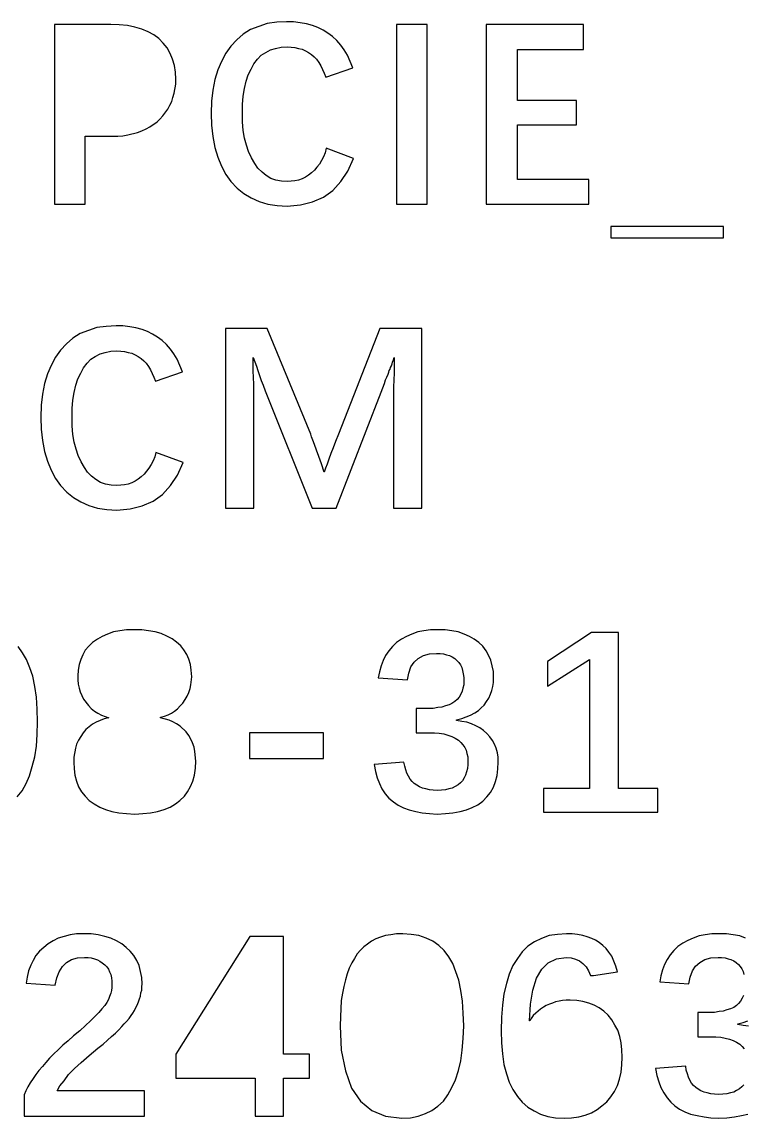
# Model space of a CAD drawing. Extents: x 48 to 223, y -90 to 79.
# Drawn here: x 89.31 to 107.04, y -89.19 to -62.22 of the extents above; entities that cross this region are included whole.
import ezdxf

# ---------------------------------------------------------------- set-up
doc = ezdxf.new("R2010")
doc.units = 0
doc.header["$MEASUREMENT"] = 0
doc.layers.get('0').update_dxf_attribs({"linetype": 'CONTINUOUS'})

msp = doc.modelspace()

# ---------------------------------------------------------------- linework, layer by layer
for points in [[(91.49, -62.28), (90.11, -62.28), (90.11, -62.28), (90.11, -66.7), (90.11, -66.7), (90.86, -66.7), (90.86, -66.7), (90.86, -65.03), (90.86, -65.03), (91.66, -65.03), (91.66, -65.03), (91.79, -65.02), (91.79, -65.02), (91.91, -65), (91.91, -65), (92.15, -64.94), (92.15, -64.94), (92.25, -64.9), (92.25, -64.9), (92.36, -64.85), (92.36, -64.85), (92.45, -64.8), (92.45, -64.8), (92.63, -64.68), (92.63, -64.68), (92.7, -64.61), (92.7, -64.61), (92.77, -64.53), (92.77, -64.53), (92.89, -64.37), (92.89, -64.37), (92.94, -64.27), (92.94, -64.27), (92.99, -64.18), (92.99, -64.18), (93.02, -64.08), (93.02, -64.08), (93.05, -63.97), (93.05, -63.97), (93.09, -63.75), (93.09, -63.75), (93.09, -63.63), (93.09, -63.63), (93.08, -63.46), (93.08, -63.46), (93.06, -63.29), (93.06, -63.29), (93.01, -63.14), (93.01, -63.14), (92.95, -63), (92.95, -63), (92.88, -62.86), (92.88, -62.86), (92.78, -62.74), (92.78, -62.74), (92.67, -62.63), (92.67, -62.63), (92.55, -62.54), (92.55, -62.54), (92.41, -62.46), (92.41, -62.46), (92.25, -62.4), (92.25, -62.4), (92.08, -62.35), (92.08, -62.35), (91.9, -62.31), (91.9, -62.31), (91.7, -62.29), (91.7, -62.29), (91.49, -62.28)], [(95.58, -66.74), (95.83, -66.75), (95.83, -66.75), (96.16, -66.72), (96.16, -66.72), (96.45, -66.65), (96.45, -66.65), (96.72, -66.53), (96.72, -66.53), (96.95, -66.37), (96.95, -66.37), (97.15, -66.15), (97.15, -66.15), (97.32, -65.89), (97.32, -65.89), (97.46, -65.58), (97.46, -65.58), (96.79, -65.33), (96.79, -65.33), (96.76, -65.44), (96.76, -65.44), (96.72, -65.54), (96.72, -65.54), (96.67, -65.63), (96.67, -65.63), (96.62, -65.72), (96.62, -65.72), (96.56, -65.79), (96.56, -65.79), (96.5, -65.87), (96.5, -65.87), (96.43, -65.93), (96.43, -65.93), (96.35, -65.99), (96.35, -65.99), (96.28, -66.04), (96.28, -66.04), (96.2, -66.08), (96.2, -66.08), (96.11, -66.11), (96.11, -66.11), (96.02, -66.13), (96.02, -66.13), (95.93, -66.14), (95.93, -66.14), (95.83, -66.15), (95.83, -66.15), (95.69, -66.14), (95.69, -66.14), (95.55, -66.11), (95.55, -66.11), (95.43, -66.07), (95.43, -66.07), (95.31, -66), (95.31, -66), (95.21, -65.92), (95.21, -65.92), (95.11, -65.82), (95.11, -65.82), (95.03, -65.7), (95.03, -65.7), (94.95, -65.56), (94.95, -65.56), (94.88, -65.41), (94.88, -65.41), (94.83, -65.25), (94.83, -65.25), (94.78, -65.08), (94.78, -65.08), (94.75, -64.89), (94.75, -64.89), (94.73, -64.68), (94.73, -64.68), (94.73, -64.47), (94.73, -64.47), (94.73, -64.25), (94.73, -64.25), (94.75, -64.05), (94.75, -64.05), (94.78, -63.86), (94.78, -63.86), (94.82, -63.68), (94.82, -63.68), (94.87, -63.52), (94.87, -63.52), (94.94, -63.38), (94.94, -63.38), (95.01, -63.25), (95.01, -63.25), (95.1, -63.14), (95.1, -63.14), (95.19, -63.04), (95.19, -63.04), (95.3, -62.97), (95.3, -62.97), (95.42, -62.91), (95.42, -62.91), (95.54, -62.87), (95.54, -62.87), (95.68, -62.84), (95.68, -62.84), (95.83, -62.83), (95.83, -62.83), (95.93, -62.84), (95.93, -62.84), (96.02, -62.85), (96.02, -62.85), (96.11, -62.87), (96.11, -62.87), (96.2, -62.89), (96.2, -62.89), (96.28, -62.93), (96.28, -62.93), (96.35, -62.97), (96.35, -62.97), (96.43, -63.02), (96.43, -63.02), (96.49, -63.08), (96.49, -63.08), (96.55, -63.14), (96.55, -63.14), (96.61, -63.22), (96.61, -63.22), (96.66, -63.3), (96.66, -63.3), (96.7, -63.39), (96.7, -63.39), (96.74, -63.48), (96.74, -63.48), (96.78, -63.58), (96.78, -63.58), (97.44, -63.35), (97.44, -63.35), (97.38, -63.19), (97.38, -63.19), (97.31, -63.04), (97.31, -63.04), (97.23, -62.91), (97.23, -62.91), (97.15, -62.79), (97.15, -62.79), (97.05, -62.68), (97.05, -62.68), (96.94, -62.58), (96.94, -62.58), (96.83, -62.5), (96.83, -62.5), (96.71, -62.42), (96.71, -62.42), (96.58, -62.36), (96.58, -62.36), (96.45, -62.31), (96.45, -62.31), (96.3, -62.27), (96.3, -62.27), (96.15, -62.24), (96.15, -62.24), (95.98, -62.22), (95.98, -62.22), (95.81, -62.22), (95.81, -62.22), (95.57, -62.23), (95.57, -62.23), (95.34, -62.26), (95.34, -62.26), (95.13, -62.33), (95.13, -62.33), (94.93, -62.41), (94.93, -62.41), (94.75, -62.52), (94.75, -62.52), (94.59, -62.66), (94.59, -62.66), (94.44, -62.82), (94.44, -62.82), (94.32, -62.99), (94.32, -62.99), (94.21, -63.19), (94.21, -63.19), (94.12, -63.4), (94.12, -63.4), (94.05, -63.64), (94.05, -63.64), (94, -63.9), (94, -63.9), (93.97, -64.17), (93.97, -64.17), (93.96, -64.47), (93.96, -64.47), (93.97, -64.76), (93.97, -64.76), (94, -65.04), (94, -65.04), (94.05, -65.31), (94.05, -65.31), (94.12, -65.55), (94.12, -65.55), (94.21, -65.77), (94.21, -65.77), (94.32, -65.97), (94.32, -65.97), (94.44, -66.15), (94.44, -66.15), (94.6, -66.31), (94.6, -66.31), (94.76, -66.44), (94.76, -66.44), (94.94, -66.55), (94.94, -66.55), (95.14, -66.64), (95.14, -66.64), (95.35, -66.7), (95.35, -66.7), (95.58, -66.74)], [(98.52, -66.7), (99.27, -66.7), (99.27, -66.7), (99.27, -62.28), (99.27, -62.28), (98.52, -62.28), (98.52, -62.28), (98.52, -66.7)], [(100.72, -66.7), (103.25, -66.7), (103.25, -66.7), (103.25, -66.1), (103.25, -66.1), (101.49, -66.1), (101.49, -66.1), (101.49, -64.75), (101.49, -64.75), (102.94, -64.75), (102.94, -64.75), (102.94, -64.15), (102.94, -64.15), (101.49, -64.15), (101.49, -64.15), (101.49, -62.9), (101.49, -62.9), (103.12, -62.9), (103.12, -62.9), (103.12, -62.28), (103.12, -62.28), (100.72, -62.28), (100.72, -62.28), (100.72, -66.7)], [(103.79, -67.25), (103.79, -67.53), (103.79, -67.53), (106.56, -67.53), (106.56, -67.53), (106.56, -67.25), (106.56, -67.25), (103.79, -67.25)], [(91.39, -74.22), (91.64, -74.23), (91.64, -74.23), (91.97, -74.2), (91.97, -74.2), (92.26, -74.13), (92.26, -74.13), (92.53, -74.01), (92.53, -74.01), (92.76, -73.85), (92.76, -73.85), (92.96, -73.63), (92.96, -73.63), (93.13, -73.37), (93.13, -73.37), (93.27, -73.06), (93.27, -73.06), (92.6, -72.81), (92.6, -72.81), (92.57, -72.92), (92.57, -72.92), (92.53, -73.02), (92.53, -73.02), (92.48, -73.11), (92.48, -73.11), (92.43, -73.2), (92.43, -73.2), (92.37, -73.27), (92.37, -73.27), (92.31, -73.35), (92.31, -73.35), (92.24, -73.41), (92.24, -73.41), (92.16, -73.47), (92.16, -73.47), (92.09, -73.52), (92.09, -73.52), (92.01, -73.56), (92.01, -73.56), (91.92, -73.59), (91.92, -73.59), (91.83, -73.61), (91.83, -73.61), (91.74, -73.62), (91.74, -73.62), (91.64, -73.63), (91.64, -73.63), (91.5, -73.62), (91.5, -73.62), (91.36, -73.59), (91.36, -73.59), (91.24, -73.55), (91.24, -73.55), (91.12, -73.48), (91.12, -73.48), (91.02, -73.4), (91.02, -73.4), (90.92, -73.3), (90.92, -73.3), (90.84, -73.18), (90.84, -73.18), (90.76, -73.04), (90.76, -73.04), (90.69, -72.89), (90.69, -72.89), (90.64, -72.73), (90.64, -72.73), (90.59, -72.56), (90.59, -72.56), (90.56, -72.37), (90.56, -72.37), (90.54, -72.16), (90.54, -72.16), (90.54, -71.95), (90.54, -71.95), (90.54, -71.73), (90.54, -71.73), (90.56, -71.53), (90.56, -71.53), (90.59, -71.34), (90.59, -71.34), (90.63, -71.16), (90.63, -71.16), (90.68, -71), (90.68, -71), (90.75, -70.86), (90.75, -70.86), (90.82, -70.73), (90.82, -70.73), (90.91, -70.62), (90.91, -70.62), (91, -70.52), (91, -70.52), (91.11, -70.45), (91.11, -70.45), (91.23, -70.39), (91.23, -70.39), (91.35, -70.35), (91.35, -70.35), (91.49, -70.32), (91.49, -70.32), (91.64, -70.31), (91.64, -70.31), (91.74, -70.32), (91.74, -70.32), (91.83, -70.33), (91.83, -70.33), (91.92, -70.35), (91.92, -70.35), (92.01, -70.37), (92.01, -70.37), (92.09, -70.41), (92.09, -70.41), (92.16, -70.45), (92.16, -70.45), (92.24, -70.5), (92.24, -70.5), (92.3, -70.56), (92.3, -70.56), (92.36, -70.62), (92.36, -70.62), (92.42, -70.7), (92.42, -70.7), (92.47, -70.78), (92.47, -70.78), (92.51, -70.87), (92.51, -70.87), (92.55, -70.96), (92.55, -70.96), (92.59, -71.06), (92.59, -71.06), (93.25, -70.83), (93.25, -70.83), (93.19, -70.67), (93.19, -70.67), (93.12, -70.52), (93.12, -70.52), (93.04, -70.39), (93.04, -70.39), (92.96, -70.27), (92.96, -70.27), (92.86, -70.16), (92.86, -70.16), (92.75, -70.06), (92.75, -70.06), (92.64, -69.98), (92.64, -69.98), (92.52, -69.9), (92.52, -69.9), (92.39, -69.84), (92.39, -69.84), (92.26, -69.79), (92.26, -69.79), (92.11, -69.75), (92.11, -69.75), (91.96, -69.72), (91.96, -69.72), (91.79, -69.7), (91.79, -69.7), (91.62, -69.7), (91.62, -69.7), (91.38, -69.71), (91.38, -69.71), (91.15, -69.74), (91.15, -69.74), (90.94, -69.81), (90.94, -69.81), (90.74, -69.89), (90.74, -69.89), (90.56, -70), (90.56, -70), (90.4, -70.14), (90.4, -70.14), (90.25, -70.3), (90.25, -70.3), (90.13, -70.47), (90.13, -70.47), (90.02, -70.67), (90.02, -70.67), (89.93, -70.88), (89.93, -70.88), (89.86, -71.12), (89.86, -71.12), (89.81, -71.38), (89.81, -71.38), (89.78, -71.65), (89.78, -71.65), (89.77, -71.95), (89.77, -71.95), (89.78, -72.24), (89.78, -72.24), (89.81, -72.52), (89.81, -72.52), (89.86, -72.79), (89.86, -72.79), (89.93, -73.03), (89.93, -73.03), (90.02, -73.25), (90.02, -73.25), (90.13, -73.45), (90.13, -73.45), (90.25, -73.63), (90.25, -73.63), (90.41, -73.79), (90.41, -73.79), (90.57, -73.92), (90.57, -73.92), (90.75, -74.03), (90.75, -74.03), (90.95, -74.12), (90.95, -74.12), (91.16, -74.18), (91.16, -74.18), (91.39, -74.22)], [(96.41, -72.36), (95.34, -69.76), (95.34, -69.76), (94.31, -69.76), (94.31, -69.76), (94.31, -74.18), (94.31, -74.18), (95.01, -74.18), (95.01, -74.18), (95.01, -71.25), (95.01, -71.25), (95.01, -71.19), (95.01, -71.19), (95.01, -71.13), (95.01, -71.13), (95.01, -71.08), (95.01, -71.08), (95, -71.02), (95, -71.02), (95, -70.97), (95, -70.97), (95, -70.91), (95, -70.91), (94.99, -70.86), (94.99, -70.86), (94.99, -70.81), (94.99, -70.81), (94.99, -70.75), (94.99, -70.75), (94.99, -70.69), (94.99, -70.69), (94.99, -70.64), (94.99, -70.64), (94.99, -70.58), (94.99, -70.58), (94.99, -70.53), (94.99, -70.53), (94.99, -70.48), (94.99, -70.48), (95.03, -70.58), (95.03, -70.58), (95.07, -70.69), (95.07, -70.69), (95.11, -70.8), (95.11, -70.8), (95.15, -70.92), (95.15, -70.92), (95.19, -71.04), (95.19, -71.04), (95.24, -71.16), (95.24, -71.16), (95.29, -71.3), (95.29, -71.3), (96.44, -74.18), (96.44, -74.18), (97.03, -74.18), (97.03, -74.18), (98.14, -71.33), (98.14, -71.33), (98.18, -71.22), (98.18, -71.22), (98.22, -71.12), (98.22, -71.12), (98.25, -71.03), (98.25, -71.03), (98.28, -70.96), (98.28, -70.96), (98.31, -70.89), (98.31, -70.89), (98.33, -70.84), (98.33, -70.84), (98.34, -70.8), (98.34, -70.8), (98.36, -70.76), (98.36, -70.76), (98.37, -70.72), (98.37, -70.72), (98.39, -70.68), (98.39, -70.68), (98.41, -70.63), (98.41, -70.63), (98.42, -70.59), (98.42, -70.59), (98.44, -70.53), (98.44, -70.53), (98.46, -70.48), (98.46, -70.48), (98.46, -70.53), (98.46, -70.53), (98.46, -70.58), (98.46, -70.58), (98.46, -70.64), (98.46, -70.64), (98.46, -70.69), (98.46, -70.69), (98.46, -70.75), (98.46, -70.75), (98.46, -70.81), (98.46, -70.81), (98.46, -70.86), (98.46, -70.86), (98.46, -70.92), (98.46, -70.92), (98.45, -70.97), (98.45, -70.97), (98.45, -71.03), (98.45, -71.03), (98.45, -71.09), (98.45, -71.09), (98.44, -71.14), (98.44, -71.14), (98.44, -71.19), (98.44, -71.19), (98.44, -71.25), (98.44, -71.25), (98.44, -74.18), (98.44, -74.18), (99.14, -74.18), (99.14, -74.18), (99.14, -69.76), (99.14, -69.76), (98.11, -69.76), (98.11, -69.76), (97.09, -72.36), (97.09, -72.36), (97.02, -72.54), (97.02, -72.54), (96.96, -72.7), (96.96, -72.7), (96.9, -72.84), (96.9, -72.84), (96.85, -72.98), (96.85, -72.98), (96.81, -73.1), (96.81, -73.1), (96.77, -73.2), (96.77, -73.2), (96.74, -73.3), (96.74, -73.3), (96.67, -73.09), (96.67, -73.09), (96.61, -72.91), (96.61, -72.91), (96.55, -72.76), (96.55, -72.76), (96.5, -72.62), (96.5, -72.62), (96.46, -72.51), (96.46, -72.51), (96.43, -72.43), (96.43, -72.43), (96.41, -72.36)], [(92.25, -77.18), (91.88, -77.18), (91.88, -77.18), (91.71, -77.2), (91.71, -77.2), (91.56, -77.23), (91.56, -77.23), (91.41, -77.28), (91.41, -77.28), (91.28, -77.34), (91.28, -77.34), (91.16, -77.41), (91.16, -77.41), (91.04, -77.49), (91.04, -77.49), (90.95, -77.58), (90.95, -77.58), (90.86, -77.68), (90.86, -77.68), (90.8, -77.79), (90.8, -77.79), (90.75, -77.91), (90.75, -77.91), (90.71, -78.03), (90.71, -78.03), (90.69, -78.17), (90.69, -78.17), (90.68, -78.31), (90.68, -78.31), (90.68, -78.41), (90.68, -78.41), (90.69, -78.51), (90.69, -78.51), (90.71, -78.61), (90.71, -78.61), (90.74, -78.7), (90.74, -78.7), (90.82, -78.88), (90.82, -78.88), (90.94, -79.04), (90.94, -79.04), (91.01, -79.11), (91.01, -79.11), (91.09, -79.18), (91.09, -79.18), (91.17, -79.23), (91.17, -79.23), (91.26, -79.28), (91.26, -79.28), (91.44, -79.34), (91.44, -79.34), (91.33, -79.37), (91.33, -79.37), (91.13, -79.45), (91.13, -79.45), (91.04, -79.5), (91.04, -79.5), (90.96, -79.56), (90.96, -79.56), (90.88, -79.63), (90.88, -79.63), (90.81, -79.71), (90.81, -79.71), (90.75, -79.8), (90.75, -79.8), (90.7, -79.89), (90.7, -79.89), (90.65, -79.99), (90.65, -79.99), (90.62, -80.09), (90.62, -80.09), (90.58, -80.31), (90.58, -80.31), (90.58, -80.43), (90.58, -80.43), (90.59, -80.6), (90.59, -80.6), (90.61, -80.75), (90.61, -80.75), (90.65, -80.9), (90.65, -80.9), (90.7, -81.04), (90.7, -81.04), (90.77, -81.16), (90.77, -81.16), (90.86, -81.27), (90.86, -81.27), (90.96, -81.38), (90.96, -81.38), (91.08, -81.46), (91.08, -81.46), (91.22, -81.54), (91.22, -81.54), (91.36, -81.6), (91.36, -81.6), (91.52, -81.65), (91.52, -81.65), (91.69, -81.68), (91.69, -81.68), (91.88, -81.7), (91.88, -81.7), (92.08, -81.71), (92.08, -81.71), (92.28, -81.7), (92.28, -81.7), (92.47, -81.68), (92.47, -81.68), (92.64, -81.65), (92.64, -81.65), (92.8, -81.6), (92.8, -81.6), (92.95, -81.54), (92.95, -81.54), (93.08, -81.46), (93.08, -81.46), (93.19, -81.38), (93.19, -81.38), (93.3, -81.27), (93.3, -81.27), (93.38, -81.16), (93.38, -81.16), (93.45, -81.03), (93.45, -81.03), (93.51, -80.9), (93.51, -80.9), (93.55, -80.75), (93.55, -80.75), (93.57, -80.58), (93.57, -80.58), (93.58, -80.41), (93.58, -80.41), (93.56, -80.17), (93.56, -80.17), (93.54, -80.06), (93.54, -80.06), (93.5, -79.96), (93.5, -79.96), (93.46, -79.87), (93.46, -79.87), (93.41, -79.78), (93.41, -79.78), (93.34, -79.69), (93.34, -79.69), (93.2, -79.55), (93.2, -79.55), (93.11, -79.49), (93.11, -79.49), (93.02, -79.44), (93.02, -79.44), (92.93, -79.4), (92.93, -79.4), (92.71, -79.34), (92.71, -79.34), (92.71, -79.33), (92.71, -79.33), (92.81, -79.3), (92.81, -79.3), (92.9, -79.27), (92.9, -79.27), (92.98, -79.23), (92.98, -79.23), (93.06, -79.18), (93.06, -79.18), (93.13, -79.12), (93.13, -79.12), (93.2, -79.05), (93.2, -79.05), (93.26, -78.98), (93.26, -78.98), (93.32, -78.89), (93.32, -78.89), (93.37, -78.81), (93.37, -78.81), (93.41, -78.72), (93.41, -78.72), (93.44, -78.62), (93.44, -78.62), (93.46, -78.53), (93.46, -78.53), (93.48, -78.33), (93.48, -78.33), (93.47, -78.17), (93.47, -78.17), (93.45, -78.03), (93.45, -78.03), (93.41, -77.9), (93.41, -77.9), (93.36, -77.78), (93.36, -77.78), (93.29, -77.67), (93.29, -77.67), (93.21, -77.57), (93.21, -77.57), (93.11, -77.48), (93.11, -77.48), (93, -77.4), (93, -77.4), (92.87, -77.33), (92.87, -77.33), (92.73, -77.27), (92.73, -77.27), (92.58, -77.23), (92.58, -77.23), (92.42, -77.2), (92.42, -77.2), (92.25, -77.18)], [(101.01, -80.6), (101.02, -80.43), (101.02, -80.43), (101.02, -80.31), (101.02, -80.31), (101, -80.2), (101, -80.2), (100.97, -80.09), (100.97, -80.09), (100.93, -79.99), (100.93, -79.99), (100.88, -79.9), (100.88, -79.9), (100.81, -79.81), (100.81, -79.81), (100.74, -79.73), (100.74, -79.73), (100.66, -79.65), (100.66, -79.65), (100.57, -79.59), (100.57, -79.59), (100.47, -79.54), (100.47, -79.54), (100.36, -79.49), (100.36, -79.49), (100.25, -79.45), (100.25, -79.45), (100.12, -79.43), (100.12, -79.43), (99.99, -79.41), (99.99, -79.41), (99.99, -79.39), (99.99, -79.39), (100.12, -79.36), (100.12, -79.36), (100.23, -79.32), (100.23, -79.32), (100.34, -79.28), (100.34, -79.28), (100.44, -79.22), (100.44, -79.22), (100.53, -79.16), (100.53, -79.16), (100.6, -79.1), (100.6, -79.1), (100.67, -79.03), (100.67, -79.03), (100.73, -78.94), (100.73, -78.94), (100.79, -78.86), (100.79, -78.86), (100.83, -78.76), (100.83, -78.76), (100.86, -78.67), (100.86, -78.67), (100.89, -78.57), (100.89, -78.57), (100.9, -78.47), (100.9, -78.47), (100.9, -78.36), (100.9, -78.36), (100.9, -78.2), (100.9, -78.2), (100.87, -78.06), (100.87, -78.06), (100.84, -77.92), (100.84, -77.92), (100.78, -77.8), (100.78, -77.8), (100.72, -77.69), (100.72, -77.69), (100.64, -77.58), (100.64, -77.58), (100.54, -77.49), (100.54, -77.49), (100.43, -77.41), (100.43, -77.41), (100.31, -77.34), (100.31, -77.34), (100.18, -77.28), (100.18, -77.28), (100.03, -77.23), (100.03, -77.23), (99.88, -77.2), (99.88, -77.2), (99.71, -77.18), (99.71, -77.18), (99.52, -77.18), (99.52, -77.18), (99.35, -77.18), (99.35, -77.18), (99.19, -77.2), (99.19, -77.2), (99.04, -77.23), (99.04, -77.23), (98.89, -77.28), (98.89, -77.28), (98.76, -77.34), (98.76, -77.34), (98.64, -77.41), (98.64, -77.41), (98.52, -77.49), (98.52, -77.49), (98.42, -77.59), (98.42, -77.59), (98.33, -77.69), (98.33, -77.69), (98.25, -77.81), (98.25, -77.81), (98.19, -77.93), (98.19, -77.93), (98.14, -78.06), (98.14, -78.06), (98.1, -78.21), (98.1, -78.21), (98.07, -78.36), (98.07, -78.36), (98.79, -78.41), (98.79, -78.41), (98.82, -78.24), (98.82, -78.24), (98.87, -78.09), (98.87, -78.09), (98.95, -77.97), (98.95, -77.97), (99.05, -77.88), (99.05, -77.88), (99.18, -77.81), (99.18, -77.81), (99.33, -77.77), (99.33, -77.77), (99.5, -77.76), (99.5, -77.76), (99.59, -77.76), (99.59, -77.76), (99.67, -77.77), (99.67, -77.77), (99.75, -77.79), (99.75, -77.79), (99.82, -77.81), (99.82, -77.81), (99.89, -77.84), (99.89, -77.84), (99.95, -77.88), (99.95, -77.88), (100, -77.93), (100, -77.93), (100.05, -77.98), (100.05, -77.98), (100.09, -78.04), (100.09, -78.04), (100.12, -78.1), (100.12, -78.1), (100.14, -78.18), (100.14, -78.18), (100.16, -78.26), (100.16, -78.26), (100.17, -78.35), (100.17, -78.35), (100.17, -78.44), (100.17, -78.44), (100.17, -78.53), (100.17, -78.53), (100.15, -78.61), (100.15, -78.61), (100.13, -78.69), (100.13, -78.69), (100.1, -78.76), (100.1, -78.76), (100.06, -78.83), (100.06, -78.83), (100.01, -78.89), (100.01, -78.89), (99.95, -78.94), (99.95, -78.94), (99.88, -78.99), (99.88, -78.99), (99.81, -79.02), (99.81, -79.02), (99.72, -79.05), (99.72, -79.05), (99.63, -79.08), (99.63, -79.08), (99.53, -79.09), (99.53, -79.09), (99.42, -79.11), (99.42, -79.11), (99.3, -79.11), (99.3, -79.11), (99, -79.11), (99, -79.11), (99, -79.71), (99, -79.71), (99.32, -79.71), (99.32, -79.71), (99.45, -79.71), (99.45, -79.71), (99.57, -79.72), (99.57, -79.72), (99.68, -79.74), (99.68, -79.74), (99.78, -79.77), (99.78, -79.77), (99.88, -79.8), (99.88, -79.8), (99.96, -79.84), (99.96, -79.84), (100.04, -79.89), (100.04, -79.89), (100.1, -79.95), (100.1, -79.95), (100.15, -80.01), (100.15, -80.01), (100.2, -80.07), (100.2, -80.07), (100.23, -80.14), (100.23, -80.14), (100.25, -80.22), (100.25, -80.22), (100.27, -80.3), (100.27, -80.3), (100.27, -80.39), (100.27, -80.39), (100.27, -80.49), (100.27, -80.49), (100.26, -80.59), (100.26, -80.59), (100.24, -80.67), (100.24, -80.67), (100.21, -80.75), (100.21, -80.75), (100.18, -80.82), (100.18, -80.82), (100.14, -80.89), (100.14, -80.89), (100.09, -80.94), (100.09, -80.94), (100.03, -80.99), (100.03, -80.99), (99.96, -81.03), (99.96, -81.03), (99.89, -81.07), (99.89, -81.07), (99.8, -81.09), (99.8, -81.09), (99.72, -81.11), (99.72, -81.11), (99.62, -81.12), (99.62, -81.12), (99.52, -81.13), (99.52, -81.13), (99.42, -81.12), (99.42, -81.12), (99.33, -81.11), (99.33, -81.11), (99.24, -81.09), (99.24, -81.09), (99.16, -81.07), (99.16, -81.07), (99.08, -81.04), (99.08, -81.04), (99.02, -81), (99.02, -81), (98.95, -80.96), (98.95, -80.96), (98.9, -80.91), (98.9, -80.91), (98.85, -80.85), (98.85, -80.85), (98.81, -80.78), (98.81, -80.78), (98.77, -80.7), (98.77, -80.7), (98.75, -80.62), (98.75, -80.62), (98.72, -80.53), (98.72, -80.53), (98.7, -80.43), (98.7, -80.43), (97.97, -80.49), (97.97, -80.49), (98, -80.66), (98, -80.66), (98.04, -80.82), (98.04, -80.82), (98.1, -80.96), (98.1, -80.96), (98.16, -81.09), (98.16, -81.09), (98.24, -81.21), (98.24, -81.21), (98.33, -81.32), (98.33, -81.32), (98.44, -81.41), (98.44, -81.41), (98.56, -81.49), (98.56, -81.49), (98.69, -81.56), (98.69, -81.56), (98.83, -81.61), (98.83, -81.61), (98.99, -81.65), (98.99, -81.65), (99.15, -81.68), (99.15, -81.68), (99.33, -81.7), (99.33, -81.7), (99.52, -81.71), (99.52, -81.71), (99.72, -81.7), (99.72, -81.7), (99.9, -81.68), (99.9, -81.68), (100.08, -81.65), (100.08, -81.65), (100.24, -81.61), (100.24, -81.61), (100.38, -81.55), (100.38, -81.55), (100.52, -81.48), (100.52, -81.48), (100.64, -81.39), (100.64, -81.39), (100.74, -81.29), (100.74, -81.29), (100.83, -81.18), (100.83, -81.18), (100.9, -81.05), (100.9, -81.05), (100.95, -80.91), (100.95, -80.91), (100.99, -80.76), (100.99, -80.76), (101.01, -80.6)], [(103.26, -81.08), (102.13, -81.08), (102.13, -81.08), (102.13, -81.66), (102.13, -81.66), (104.94, -81.66), (104.94, -81.66), (104.94, -81.08), (104.94, -81.08), (103.98, -81.08), (103.98, -81.08), (103.98, -77.24), (103.98, -77.24), (103.31, -77.24), (103.31, -77.24), (102.23, -77.96), (102.23, -77.96), (102.23, -78.56), (102.23, -78.56), (103.26, -77.91), (103.26, -77.91), (103.26, -81.08)], [(89.19, -81.29), (89.31, -81.14), (89.31, -81.14), (89.41, -80.96), (89.41, -80.96), (89.49, -80.77), (89.49, -80.77), (89.56, -80.54), (89.56, -80.54), (89.62, -80.3), (89.62, -80.3), (89.66, -80.04), (89.66, -80.04), (89.68, -79.75), (89.68, -79.75), (89.69, -79.44), (89.69, -79.44), (89.68, -79.13), (89.68, -79.13), (89.66, -78.83), (89.66, -78.83), (89.62, -78.57), (89.62, -78.57), (89.57, -78.32), (89.57, -78.32), (89.5, -78.11), (89.5, -78.11), (89.42, -77.91), (89.42, -77.91), (89.32, -77.74), (89.32, -77.74), (89.21, -77.59)], [(94.9, -79.71), (94.9, -80.34), (94.9, -80.34), (96.72, -80.34), (96.72, -80.34), (96.72, -79.71), (96.72, -79.71), (94.9, -79.71)], [(89.36, -88.62), (89.36, -89.14), (89.36, -89.14), (92.32, -89.14), (92.32, -89.14), (92.32, -88.52), (92.32, -88.52), (90.17, -88.52), (90.17, -88.52), (90.24, -88.4), (90.24, -88.4), (90.34, -88.27), (90.34, -88.27), (90.45, -88.12), (90.45, -88.12), (90.6, -87.97), (90.6, -87.97), (90.76, -87.82), (90.76, -87.82), (90.96, -87.65), (90.96, -87.65), (91.17, -87.47), (91.17, -87.47), (91.3, -87.37), (91.3, -87.37), (91.41, -87.27), (91.41, -87.27), (91.51, -87.18), (91.51, -87.18), (91.61, -87.1), (91.61, -87.1), (91.69, -87.02), (91.69, -87.02), (91.76, -86.94), (91.76, -86.94), (91.82, -86.87), (91.82, -86.87), (91.88, -86.81), (91.88, -86.81), (91.94, -86.74), (91.94, -86.74), (91.99, -86.67), (91.99, -86.67), (92.03, -86.61), (92.03, -86.61), (92.07, -86.54), (92.07, -86.54), (92.11, -86.47), (92.11, -86.47), (92.14, -86.41), (92.14, -86.41), (92.17, -86.33), (92.17, -86.33), (92.2, -86.26), (92.2, -86.26), (92.22, -86.19), (92.22, -86.19), (92.23, -86.11), (92.23, -86.11), (92.25, -86.04), (92.25, -86.04), (92.25, -85.96), (92.25, -85.96), (92.26, -85.89), (92.26, -85.89), (92.25, -85.73), (92.25, -85.73), (92.22, -85.58), (92.22, -85.58), (92.19, -85.44), (92.19, -85.44), (92.13, -85.31), (92.13, -85.31), (92.06, -85.19), (92.06, -85.19), (91.97, -85.08), (91.97, -85.08), (91.87, -84.99), (91.87, -84.99), (91.76, -84.9), (91.76, -84.9), (91.63, -84.83), (91.63, -84.83), (91.49, -84.76), (91.49, -84.76), (91.34, -84.72), (91.34, -84.72), (91.18, -84.68), (91.18, -84.68), (91.01, -84.66), (91.01, -84.66), (90.82, -84.66), (90.82, -84.66), (90.65, -84.66), (90.65, -84.66), (90.49, -84.68), (90.49, -84.68), (90.34, -84.72), (90.34, -84.72), (90.2, -84.76), (90.2, -84.76), (90.07, -84.83), (90.07, -84.83), (89.95, -84.9), (89.95, -84.9), (89.84, -84.99), (89.84, -84.99), (89.74, -85.08), (89.74, -85.08), (89.65, -85.19), (89.65, -85.19), (89.58, -85.31), (89.58, -85.31), (89.52, -85.43), (89.52, -85.43), (89.47, -85.57), (89.47, -85.57), (89.43, -85.72), (89.43, -85.72), (89.41, -85.87), (89.41, -85.87), (90.12, -85.92), (90.12, -85.92), (90.16, -85.74), (90.16, -85.74), (90.22, -85.59), (90.22, -85.59), (90.3, -85.46), (90.3, -85.46), (90.4, -85.36), (90.4, -85.36), (90.52, -85.29), (90.52, -85.29), (90.67, -85.25), (90.67, -85.25), (90.84, -85.24), (90.84, -85.24), (90.93, -85.24), (90.93, -85.24), (91.01, -85.25), (91.01, -85.25), (91.09, -85.27), (91.09, -85.27), (91.16, -85.3), (91.16, -85.3), (91.22, -85.33), (91.22, -85.33), (91.28, -85.37), (91.28, -85.37), (91.34, -85.42), (91.34, -85.42), (91.39, -85.47), (91.39, -85.47), (91.43, -85.53), (91.43, -85.53), (91.46, -85.59), (91.46, -85.59), (91.49, -85.66), (91.49, -85.66), (91.51, -85.74), (91.51, -85.74), (91.52, -85.82), (91.52, -85.82), (91.52, -85.91), (91.52, -85.91), (91.52, -85.98), (91.52, -85.98), (91.51, -86.05), (91.51, -86.05), (91.49, -86.12), (91.49, -86.12), (91.46, -86.2), (91.46, -86.2), (91.43, -86.27), (91.43, -86.27), (91.39, -86.35), (91.39, -86.35), (91.34, -86.42), (91.34, -86.42), (91.27, -86.5), (91.27, -86.5), (91.2, -86.59), (91.2, -86.59), (91.1, -86.69), (91.1, -86.69), (90.99, -86.8), (90.99, -86.8), (90.87, -86.91), (90.87, -86.91), (90.73, -87.04), (90.73, -87.04), (90.57, -87.17), (90.57, -87.17), (90.44, -87.29), (90.44, -87.29), (90.31, -87.4), (90.31, -87.4), (90.2, -87.51), (90.2, -87.51), (90.09, -87.61), (90.09, -87.61), (89.98, -87.72), (89.98, -87.72), (89.89, -87.82), (89.89, -87.82), (89.81, -87.92), (89.81, -87.92), (89.72, -88.02), (89.72, -88.02), (89.65, -88.12), (89.65, -88.12), (89.58, -88.22), (89.58, -88.22), (89.51, -88.32), (89.51, -88.32), (89.45, -88.42), (89.45, -88.42), (89.4, -88.52), (89.4, -88.52), (89.36, -88.62)], [(98.67, -84.66), (98.52, -84.66), (98.52, -84.66), (98.38, -84.68), (98.38, -84.68), (98.25, -84.7), (98.25, -84.7), (98.12, -84.74), (98.12, -84.74), (98.01, -84.78), (98.01, -84.78), (97.9, -84.84), (97.9, -84.84), (97.8, -84.91), (97.8, -84.91), (97.71, -84.98), (97.71, -84.98), (97.63, -85.06), (97.63, -85.06), (97.55, -85.15), (97.55, -85.15), (97.48, -85.26), (97.48, -85.26), (97.42, -85.37), (97.42, -85.37), (97.35, -85.5), (97.35, -85.5), (97.3, -85.64), (97.3, -85.64), (97.26, -85.79), (97.26, -85.79), (97.22, -85.95), (97.22, -85.95), (97.19, -86.12), (97.19, -86.12), (97.16, -86.3), (97.16, -86.3), (97.14, -86.7), (97.14, -86.7), (97.13, -86.92), (97.13, -86.92), (97.16, -87.52), (97.16, -87.52), (97.26, -88.03), (97.26, -88.03), (97.41, -88.45), (97.41, -88.45), (97.63, -88.77), (97.63, -88.77), (97.91, -89), (97.91, -89), (98.25, -89.14), (98.25, -89.14), (98.65, -89.19), (98.65, -89.19), (98.86, -89.18), (98.86, -89.18), (99.05, -89.14), (99.05, -89.14), (99.23, -89.08), (99.23, -89.08), (99.39, -89), (99.39, -89), (99.53, -88.9), (99.53, -88.9), (99.67, -88.77), (99.67, -88.77), (99.78, -88.62), (99.78, -88.62), (99.88, -88.44), (99.88, -88.44), (99.97, -88.25), (99.97, -88.25), (100.04, -88.02), (100.04, -88.02), (100.1, -87.78), (100.1, -87.78), (100.13, -87.52), (100.13, -87.52), (100.16, -87.23), (100.16, -87.23), (100.17, -86.92), (100.17, -86.92), (100.16, -86.61), (100.16, -86.61), (100.14, -86.31), (100.14, -86.31), (100.1, -86.05), (100.1, -86.05), (100.05, -85.8), (100.05, -85.8), (99.98, -85.59), (99.98, -85.59), (99.9, -85.39), (99.9, -85.39), (99.8, -85.22), (99.8, -85.22), (99.69, -85.07), (99.69, -85.07), (99.56, -84.94), (99.56, -84.94), (99.41, -84.84), (99.41, -84.84), (99.25, -84.76), (99.25, -84.76), (99.07, -84.7), (99.07, -84.7), (98.88, -84.67), (98.88, -84.67), (98.67, -84.66)], [(102.84, -84.66), (102.7, -84.66), (102.7, -84.66), (102.48, -84.67), (102.48, -84.67), (102.27, -84.7), (102.27, -84.7), (102.08, -84.77), (102.08, -84.77), (101.91, -84.85), (101.91, -84.85), (101.75, -84.96), (101.75, -84.96), (101.61, -85.1), (101.61, -85.1), (101.49, -85.26), (101.49, -85.26), (101.38, -85.44), (101.38, -85.44), (101.29, -85.65), (101.29, -85.65), (101.22, -85.88), (101.22, -85.88), (101.16, -86.13), (101.16, -86.13), (101.12, -86.41), (101.12, -86.41), (101.1, -86.71), (101.1, -86.71), (101.09, -87.04), (101.09, -87.04), (101.1, -87.34), (101.1, -87.34), (101.12, -87.61), (101.12, -87.61), (101.16, -87.87), (101.16, -87.87), (101.22, -88.1), (101.22, -88.1), (101.29, -88.31), (101.29, -88.31), (101.38, -88.49), (101.38, -88.49), (101.49, -88.66), (101.49, -88.66), (101.61, -88.8), (101.61, -88.8), (101.75, -88.92), (101.75, -88.92), (101.9, -89.01), (101.9, -89.01), (102.06, -89.09), (102.06, -89.09), (102.24, -89.15), (102.24, -89.15), (102.43, -89.18), (102.43, -89.18), (102.64, -89.19), (102.64, -89.19), (102.82, -89.18), (102.82, -89.18), (103, -89.16), (103, -89.16), (103.16, -89.12), (103.16, -89.12), (103.31, -89.06), (103.31, -89.06), (103.45, -88.98), (103.45, -88.98), (103.57, -88.89), (103.57, -88.89), (103.69, -88.79), (103.69, -88.79), (103.79, -88.67), (103.79, -88.67), (103.88, -88.54), (103.88, -88.54), (103.95, -88.39), (103.95, -88.39), (104, -88.23), (104, -88.23), (104.04, -88.06), (104.04, -88.06), (104.06, -87.88), (104.06, -87.88), (104.07, -87.69), (104.07, -87.69), (104.06, -87.51), (104.06, -87.51), (104.04, -87.34), (104.04, -87.34), (104.01, -87.18), (104.01, -87.18), (103.96, -87.03), (103.96, -87.03), (103.89, -86.9), (103.89, -86.9), (103.81, -86.77), (103.81, -86.77), (103.72, -86.66), (103.72, -86.66), (103.62, -86.56), (103.62, -86.56), (103.5, -86.48), (103.5, -86.48), (103.38, -86.41), (103.38, -86.41), (103.25, -86.36), (103.25, -86.36), (103.1, -86.32), (103.1, -86.32), (102.95, -86.3), (102.95, -86.3), (102.79, -86.29), (102.79, -86.29), (102.69, -86.29), (102.69, -86.29), (102.6, -86.3), (102.6, -86.3), (102.52, -86.31), (102.52, -86.31), (102.43, -86.33), (102.43, -86.33), (102.35, -86.36), (102.35, -86.36), (102.28, -86.39), (102.28, -86.39), (102.2, -86.42), (102.2, -86.42), (102.13, -86.46), (102.13, -86.46), (102.06, -86.51), (102.06, -86.51), (101.94, -86.61), (101.94, -86.61), (101.88, -86.67), (101.88, -86.67), (101.83, -86.74), (101.83, -86.74), (101.8, -86.8), (101.8, -86.8), (101.79, -86.8), (101.79, -86.8), (101.81, -86.39), (101.81, -86.39), (101.87, -86.04), (101.87, -86.04), (101.96, -85.75), (101.96, -85.75), (102.09, -85.53), (102.09, -85.53), (102.25, -85.37), (102.25, -85.37), (102.45, -85.27), (102.45, -85.27), (102.69, -85.24), (102.69, -85.24), (102.81, -85.25), (102.81, -85.25), (102.92, -85.28), (102.92, -85.28), (103.02, -85.32), (103.02, -85.32), (103.1, -85.39), (103.1, -85.39), (103.18, -85.47), (103.18, -85.47), (103.24, -85.57), (103.24, -85.57), (103.29, -85.68), (103.29, -85.68), (103.36, -85.68), (103.36, -85.68), (103.95, -85.59), (103.95, -85.59), (103.91, -85.45), (103.91, -85.45), (103.81, -85.21), (103.81, -85.21), (103.74, -85.11), (103.74, -85.11), (103.67, -85.02), (103.67, -85.02), (103.59, -84.94), (103.59, -84.94), (103.5, -84.87), (103.5, -84.87), (103.41, -84.81), (103.41, -84.81), (103.32, -84.77), (103.32, -84.77), (103.21, -84.73), (103.21, -84.73), (103.1, -84.7), (103.1, -84.7), (102.97, -84.67), (102.97, -84.67), (102.84, -84.66)], [(107.1, -84.76), (106.96, -84.71), (106.96, -84.71), (106.8, -84.68), (106.8, -84.68), (106.63, -84.66), (106.63, -84.66), (106.44, -84.66), (106.44, -84.66), (106.27, -84.66), (106.27, -84.66), (106.11, -84.68), (106.11, -84.68), (105.96, -84.71), (105.96, -84.71), (105.81, -84.76), (105.81, -84.76), (105.68, -84.82), (105.68, -84.82), (105.56, -84.89), (105.56, -84.89), (105.44, -84.97), (105.44, -84.97), (105.34, -85.07), (105.34, -85.07), (105.25, -85.17), (105.25, -85.17), (105.17, -85.29), (105.17, -85.29), (105.11, -85.41), (105.11, -85.41), (105.06, -85.54), (105.06, -85.54), (105.02, -85.69), (105.02, -85.69), (104.99, -85.84), (104.99, -85.84), (105.71, -85.89), (105.71, -85.89), (105.74, -85.72), (105.74, -85.72), (105.8, -85.57), (105.8, -85.57), (105.87, -85.45), (105.87, -85.45), (105.98, -85.36), (105.98, -85.36), (106.1, -85.29), (106.1, -85.29), (106.25, -85.25), (106.25, -85.25), (106.43, -85.24), (106.43, -85.24), (106.51, -85.24), (106.51, -85.24), (106.6, -85.25), (106.6, -85.25), (106.67, -85.27), (106.67, -85.27), (106.74, -85.29), (106.74, -85.29), (106.81, -85.32), (106.81, -85.32), (106.87, -85.36), (106.87, -85.36), (106.93, -85.41), (106.93, -85.41), (106.97, -85.46), (106.97, -85.46), (107.01, -85.52), (107.01, -85.52), (107.04, -85.58), (107.04, -85.58), (107.06, -85.66)], [(95.74, -84.72), (94.91, -84.72), (94.91, -84.72), (93.09, -87.62), (93.09, -87.62), (93.09, -88.21), (93.09, -88.21), (95.04, -88.21), (95.04, -88.21), (95.04, -89.14), (95.04, -89.14), (95.74, -89.14), (95.74, -89.14), (95.74, -88.21), (95.74, -88.21), (96.38, -88.21), (96.38, -88.21), (96.38, -87.62), (96.38, -87.62), (95.74, -87.62), (95.74, -87.62), (95.74, -84.72)], [(107.05, -86.17), (107.02, -86.24), (107.02, -86.24), (106.98, -86.31), (106.98, -86.31), (106.93, -86.37), (106.93, -86.37), (106.88, -86.42), (106.88, -86.42), (106.81, -86.47), (106.81, -86.47), (106.73, -86.5), (106.73, -86.5), (106.64, -86.53), (106.64, -86.53), (106.55, -86.56), (106.55, -86.56), (106.45, -86.57), (106.45, -86.57), (106.34, -86.59), (106.34, -86.59), (106.23, -86.59), (106.23, -86.59), (105.93, -86.59), (105.93, -86.59), (105.93, -87.19), (105.93, -87.19), (106.24, -87.19), (106.24, -87.19), (106.37, -87.19), (106.37, -87.19), (106.49, -87.2), (106.49, -87.2), (106.6, -87.22), (106.6, -87.22), (106.71, -87.25), (106.71, -87.25), (106.8, -87.28), (106.8, -87.28), (106.88, -87.32), (106.88, -87.32), (106.96, -87.37), (106.96, -87.37), (107.02, -87.43), (107.02, -87.43), (107.07, -87.49)], [(107.17, -86.93), (107.04, -86.91), (107.04, -86.91), (106.91, -86.89), (106.91, -86.89), (106.91, -86.87), (106.91, -86.87), (107.04, -86.84), (107.04, -86.84), (107.16, -86.8)], [(107.06, -88.37), (107.01, -88.42), (107.01, -88.42), (106.95, -88.47), (106.95, -88.47), (106.88, -88.51), (106.88, -88.51), (106.81, -88.55), (106.81, -88.55), (106.73, -88.57), (106.73, -88.57), (106.64, -88.59), (106.64, -88.59), (106.54, -88.6), (106.54, -88.6), (106.44, -88.61), (106.44, -88.61), (106.34, -88.6), (106.34, -88.6), (106.25, -88.59), (106.25, -88.59), (106.16, -88.57), (106.16, -88.57), (106.08, -88.55), (106.08, -88.55), (106, -88.52), (106, -88.52), (105.94, -88.48), (105.94, -88.48), (105.88, -88.44), (105.88, -88.44), (105.82, -88.39), (105.82, -88.39), (105.77, -88.33), (105.77, -88.33), (105.73, -88.26), (105.73, -88.26), (105.7, -88.18), (105.7, -88.18), (105.67, -88.1), (105.67, -88.1), (105.64, -88.01), (105.64, -88.01), (105.63, -87.91), (105.63, -87.91), (104.89, -87.97), (104.89, -87.97), (104.92, -88.14), (104.92, -88.14), (104.97, -88.3), (104.97, -88.3), (105.02, -88.44), (105.02, -88.44), (105.09, -88.57), (105.09, -88.57), (105.17, -88.69), (105.17, -88.69), (105.26, -88.8), (105.26, -88.8), (105.36, -88.89), (105.36, -88.89), (105.48, -88.97), (105.48, -88.97), (105.61, -89.04), (105.61, -89.04), (105.75, -89.09), (105.75, -89.09), (105.91, -89.13), (105.91, -89.13), (106.08, -89.16), (106.08, -89.16), (106.25, -89.18), (106.25, -89.18), (106.44, -89.19), (106.44, -89.19), (106.64, -89.18), (106.64, -89.18), (106.83, -89.16), (106.83, -89.16), (107, -89.13), (107, -89.13), (107.16, -89.09)]]:
    msp.add_lwpolyline(points)

doc.saveas('drawing.dxf')
